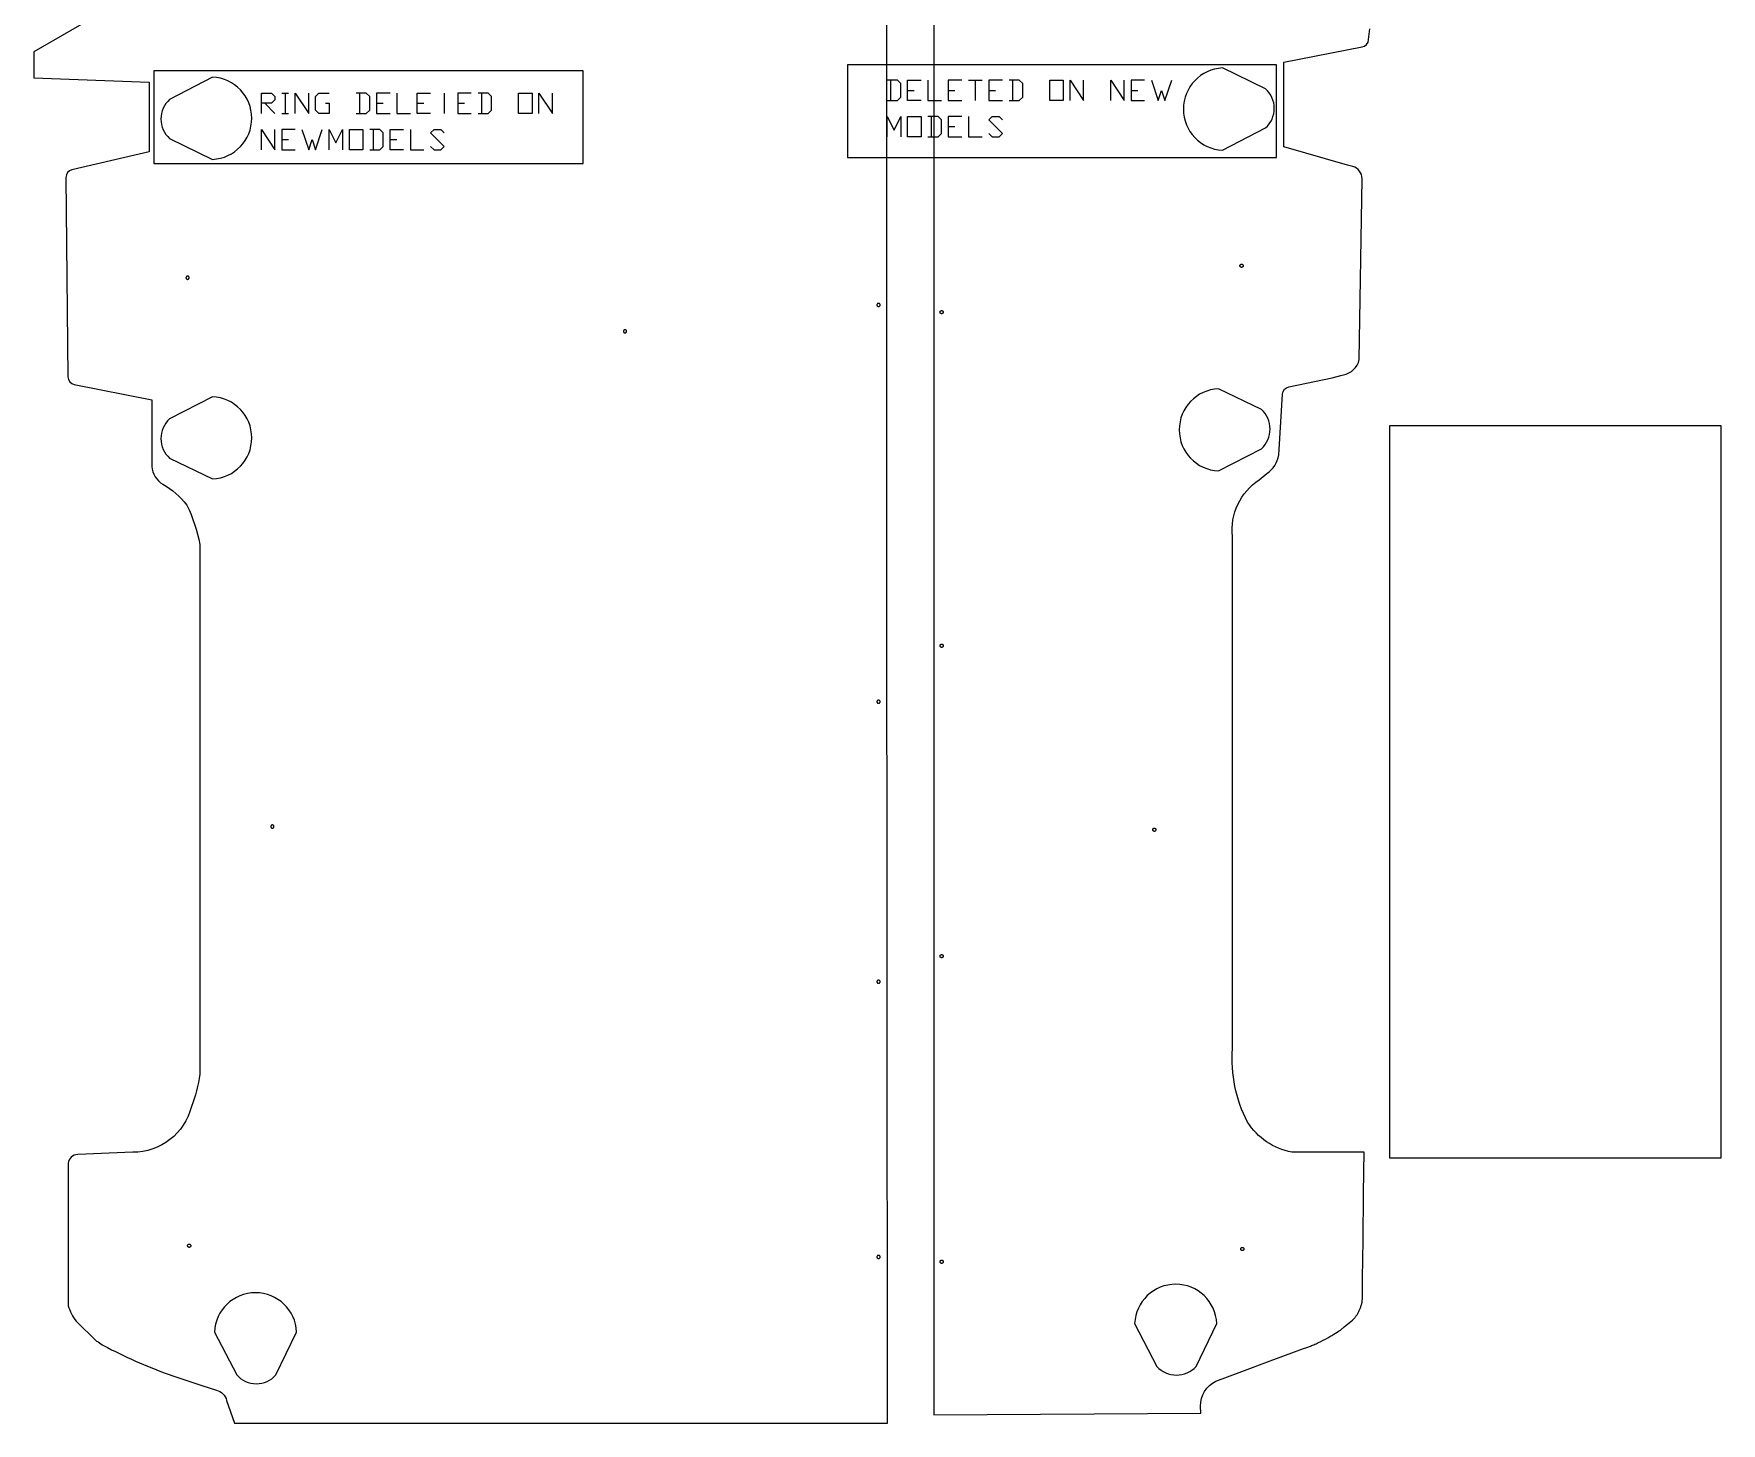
# Model space of a CAD drawing. Extents: x 0 to 6104, y 220 to 5690.
# Drawn here: x 2205 to 4315, y 1791 to 3528 of the extents above; entities that cross this region are included whole.
import ezdxf

# ---------------------------------------------------------------- set-up
doc = ezdxf.new("R2010")
doc.units = 0
doc.layers.add('Default Layer', color=1, linetype='CONTINUOUS')

msp = doc.modelspace()

# ---------------------------------------------------------------- linework, layer by layer
at = {"layer": 'Default Layer'}
for points in [[(3330.6, 4035), (3330.6, 1801.7), (3664.4, 1803.9), (3664.3, 1812.7, -0.288906), (3683.2, 1843.8), (3683.2, 1843.8), (3716, 1856), (3751.1, 1869), (3767.3, 1875.1), (3781.5, 1880.3), (3792.8, 1884.5), (3797.1, 1886), (3800.3, 1887.2), (3801.6, 1887.7), (3803, 1888.2), (3804.4, 1888.8), (3805.8, 1889.3), (3807.2, 1890), (3808.7, 1890.6), (3810.1, 1891.3), (3811.6, 1891.9), (3814.5, 1893.4), (3817.5, 1894.8), (3820.3, 1896.3), (3823.2, 1897.8), (3825.9, 1899.4), (3828.5, 1900.8), (3830.9, 1902.3), (3833.1, 1903.7), (3835.2, 1905), (3836.9, 1906.1), (3838.4, 1907.2), (3839.1, 1907.7), (3839.7, 1908.1), (3843.8, 1911.5), (3845.9, 1913.2), (3848, 1915), (3850, 1916.7), (3852.1, 1918.5), (3854.1, 1920.2), (3856.1, 1922), (3856.6, 1922.5), (3857.1, 1923), (3857.6, 1923.6), (3858, 1924.2), (3858.5, 1924.8), (3859, 1925.5), (3859.5, 1926.2), (3860, 1926.9), (3860.5, 1927.7), (3860.9, 1928.5), (3861.4, 1929.3), (3861.8, 1930.1), (3862.2, 1931), (3862.7, 1931.9), (3863.1, 1932.8), (3863.5, 1933.7), (3863.8, 1934.6), (3864.2, 1935.6), (3864.5, 1936.5), (3864.8, 1937.5), (3865.1, 1938.5), (3865.4, 1939.5), (3865.7, 1940.4), (3865.9, 1941.4), (3866.1, 1942.4), (3866.3, 1943.4), (3866.4, 1944.4), (3866.5, 1945.4), (3866.6, 1946.4), (3866.7, 1947.4), (3866.7, 1948.4), (3866.7, 1949.3), (3866.7, 1952.4), (3866.7, 1957.6), (3866.8, 1964.6), (3866.9, 1973.4), (3867.1, 1995.1), (3867.4, 2020.9), (3868.1, 2077.7), (3868.5, 2105.3), (3868.8, 2129.9), (3778.5, 2129.9, -0.209466), (3722.9, 2167.7, -0.136749), (3704.1, 2259.4), (3704.1, 2576.9), (3704.1, 2899.6, -0.283606), (3737.6, 2970.4), (3747.3, 2978.2, 0.201065), (3761.9, 3001.6), (3762.4, 3008.5), (3766.8, 3077.6, -0.337458), (3774.8, 3086.8), (3828.9, 3098), (3839.6, 3100.8), (3842.8, 3101.7, 0.296546), (3862.7, 3120.7), (3866.1, 3346.8, 0.344314), (3854.5, 3362), (3847.9, 3363.9), (3768.2, 3386.6), (3768.2, 3492.4), (3866.2, 3511.5, 0.343274), (3874.4, 3520.7), (3875.2, 3527.5), (3876, 3534.2)], [(2344.1, 3586), (2205.2, 3505.4), (2205.2, 3473), (2349.4, 3467.4), (2349.4, 3380.5), (2253, 3358.1, 0.34837), (2245.4, 3348.3), (2247.9, 3099.3, 0.350491), (2255.8, 3089.6), (2353, 3070.2), (2353, 2987.1, 0.245795), (2366.5, 2964.9, -0.105941), (2396.6, 2938.9, -0.067548), (2412.8, 2889.7), (2412.8, 2558.6), (2412.8, 2229.8), (2412.8, 2227.4, -0.066463), (2402.3, 2186.9, -0.344504), (2329, 2129.8), (2260.1, 2126.9, 0.397152), (2248.4, 2115.9), (2248.4, 1944.3), (2248.4, 1940.3), (2248.4, 1938.1, 0.094481), (2258.1, 1918.7), (2283.7, 1893.9), (2285.6, 1892.8, 0.003141), (2292.5, 1888.2, 0.034493), (2373.4, 1852.4), (2379, 1850.5), (2415.4, 1838.4), (2433.6, 1832.5, -0.270381), (2446.4, 1819.7), (2456.1, 1791.2), (2864.4, 1791.2), (3272.8, 1791.2), (3272.8, 1791.2), (3272.4, 2348), (3272.1, 2904.8), (3271.8, 3461.6), (3271, 4021.7)]]:
    msp.add_lwpolyline(points, format="xyb", dxfattribs=at)
for points in [[(2355.4, 3366), (2892.1, 3366), (2892.1, 3481.8), (2355.4, 3481.8), (2355.4, 3366)], [(3222.6, 3373.3), (3759.3, 3373.3), (3759.3, 3489), (3222.6, 3489), (3222.6, 3373.3)], [(3475.7, 3444.5), (3475.7, 3469.9), (3492.6, 3469.9), (3492.6, 3444.5), (3475.7, 3444.5)], [(2811.5, 3428.4), (2811.5, 3453.8), (2828.5, 3453.8), (2828.5, 3428.4), (2811.5, 3428.4)], [(3297.9, 3399.2), (3297.9, 3424.6), (3314.8, 3424.6), (3314.8, 3399.2), (3297.9, 3399.2)], [(2599.9, 3383), (2599.9, 3408.4), (2616.8, 3408.4), (2616.8, 3383), (2599.9, 3383)], [(3715.5, 3240), (3715.7, 3240), (3715.9, 3240), (3716.1, 3239.9), (3716.3, 3239.8), (3716.4, 3239.8), (3716.6, 3239.7), (3716.8, 3239.5), (3716.9, 3239.4), (3717, 3239.3), (3717.1, 3239.1), (3717.2, 3239), (3717.3, 3238.8), (3717.4, 3238.6), (3717.4, 3238.4), (3717.5, 3238.2), (3717.5, 3238), (3717.5, 3237.8), (3717.4, 3237.6), (3717.4, 3237.4), (3717.3, 3237.2), (3717.2, 3237.1), (3717.1, 3236.9), (3717, 3236.7), (3716.9, 3236.6), (3716.8, 3236.5), (3716.6, 3236.3), (3716.4, 3236.2), (3716.3, 3236.2), (3716.1, 3236.1), (3715.9, 3236), (3715.7, 3236), (3715.5, 3236), (3715.3, 3236), (3715.1, 3236), (3714.9, 3236.1), (3714.7, 3236.2), (3714.5, 3236.2), (3714.4, 3236.3), (3714.2, 3236.5), (3714.1, 3236.6), (3713.9, 3236.7), (3713.8, 3236.9), (3713.7, 3237.1), (3713.6, 3237.2), (3713.6, 3237.4), (3713.5, 3237.6), (3713.5, 3237.8), (3713.5, 3238), (3713.5, 3238.2), (3713.5, 3238.4), (3713.6, 3238.6), (3713.6, 3238.8), (3713.7, 3239), (3713.8, 3239.1), (3713.9, 3239.3), (3714.1, 3239.4), (3714.2, 3239.5), (3714.4, 3239.7), (3714.5, 3239.8), (3714.7, 3239.8), (3714.9, 3239.9), (3715.1, 3240), (3715.3, 3240), (3715.5, 3240)], [(2397.5, 3221), (2397.7, 3221), (2397.9, 3221.1), (2398.1, 3221.1), (2398.3, 3221.2), (2398.5, 3221.3), (2398.7, 3221.4), (2398.8, 3221.5), (2398.9, 3221.6), (2399.1, 3221.8), (2399.2, 3221.9), (2399.3, 3222.1), (2399.4, 3222.3), (2399.4, 3222.4), (2399.5, 3222.6), (2399.5, 3222.8), (2399.5, 3223), (2399.5, 3223.2), (2399.5, 3223.4), (2399.4, 3223.6), (2399.4, 3223.8), (2399.3, 3224), (2399.2, 3224.1), (2399.1, 3224.3), (2398.9, 3224.4), (2398.8, 3224.6), (2398.7, 3224.7), (2398.5, 3224.8), (2398.3, 3224.9), (2398.1, 3224.9), (2397.9, 3225), (2397.7, 3225), (2397.5, 3225), (2397.3, 3225), (2397.1, 3225), (2396.9, 3224.9), (2396.8, 3224.9), (2396.6, 3224.8), (2396.4, 3224.7), (2396.3, 3224.6), (2396.1, 3224.4), (2396, 3224.3), (2395.9, 3224.1), (2395.8, 3224), (2395.7, 3223.8), (2395.6, 3223.6), (2395.6, 3223.4), (2395.5, 3223.2), (2395.5, 3223), (2395.5, 3222.8), (2395.6, 3222.6), (2395.6, 3222.4), (2395.7, 3222.3), (2395.8, 3222.1), (2395.9, 3221.9), (2396, 3221.8), (2396.1, 3221.6), (2396.3, 3221.5), (2396.4, 3221.4), (2396.6, 3221.3), (2396.8, 3221.2), (2396.9, 3221.1), (2397.1, 3221.1), (2397.3, 3221), (2397.5, 3221)], [(3261.5, 3187), (3261.7, 3187), (3261.9, 3187.1), (3262.1, 3187.1), (3262.3, 3187.2), (3262.5, 3187.3), (3262.7, 3187.4), (3262.8, 3187.5), (3262.9, 3187.6), (3263.1, 3187.8), (3263.2, 3187.9), (3263.3, 3188.1), (3263.4, 3188.3), (3263.4, 3188.4), (3263.5, 3188.6), (3263.5, 3188.8), (3263.5, 3189), (3263.5, 3189.2), (3263.5, 3189.4), (3263.4, 3189.6), (3263.4, 3189.8), (3263.3, 3190), (3263.2, 3190.1), (3263.1, 3190.3), (3262.9, 3190.4), (3262.8, 3190.6), (3262.7, 3190.7), (3262.5, 3190.8), (3262.3, 3190.9), (3262.1, 3190.9), (3261.9, 3191), (3261.7, 3191), (3261.5, 3191), (3261.3, 3191), (3261.1, 3191), (3260.9, 3190.9), (3260.8, 3190.9), (3260.6, 3190.8), (3260.4, 3190.7), (3260.3, 3190.6), (3260.1, 3190.4), (3260, 3190.3), (3259.9, 3190.1), (3259.8, 3190), (3259.7, 3189.8), (3259.6, 3189.6), (3259.6, 3189.4), (3259.5, 3189.2), (3259.5, 3189), (3259.5, 3188.8), (3259.6, 3188.6), (3259.6, 3188.4), (3259.7, 3188.3), (3259.8, 3188.1), (3259.9, 3187.9), (3260, 3187.8), (3260.1, 3187.6), (3260.3, 3187.5), (3260.4, 3187.4), (3260.6, 3187.3), (3260.8, 3187.2), (3260.9, 3187.1), (3261.1, 3187.1), (3261.3, 3187), (3261.5, 3187)], [(3340.5, 3182), (3340.7, 3182), (3340.9, 3182), (3341.1, 3181.9), (3341.3, 3181.8), (3341.4, 3181.8), (3341.6, 3181.7), (3341.8, 3181.5), (3341.9, 3181.4), (3342, 3181.3), (3342.1, 3181.1), (3342.2, 3181), (3342.3, 3180.8), (3342.4, 3180.6), (3342.4, 3180.4), (3342.5, 3180.2), (3342.5, 3180), (3342.5, 3179.8), (3342.4, 3179.6), (3342.4, 3179.4), (3342.3, 3179.2), (3342.2, 3179.1), (3342.1, 3178.9), (3342, 3178.7), (3341.9, 3178.6), (3341.8, 3178.5), (3341.6, 3178.3), (3341.4, 3178.2), (3341.3, 3178.2), (3341.1, 3178.1), (3340.9, 3178), (3340.7, 3178), (3340.5, 3178), (3340.3, 3178), (3340.1, 3178), (3339.9, 3178.1), (3339.7, 3178.2), (3339.5, 3178.2), (3339.4, 3178.3), (3339.2, 3178.5), (3339.1, 3178.6), (3338.9, 3178.7), (3338.8, 3178.9), (3338.7, 3179.1), (3338.6, 3179.2), (3338.6, 3179.4), (3338.5, 3179.6), (3338.5, 3179.8), (3338.5, 3180), (3338.5, 3180.2), (3338.5, 3180.4), (3338.6, 3180.6), (3338.6, 3180.8), (3338.7, 3181), (3338.8, 3181.1), (3338.9, 3181.3), (3339.1, 3181.4), (3339.2, 3181.5), (3339.4, 3181.7), (3339.5, 3181.8), (3339.7, 3181.8), (3339.9, 3181.9), (3340.1, 3182), (3340.3, 3182), (3340.5, 3182)], [(2944.5, 3154), (2944.7, 3154), (2944.9, 3154.1), (2945.1, 3154.1), (2945.3, 3154.2), (2945.5, 3154.3), (2945.7, 3154.4), (2945.8, 3154.5), (2945.9, 3154.6), (2946.1, 3154.8), (2946.2, 3154.9), (2946.3, 3155.1), (2946.4, 3155.3), (2946.4, 3155.4), (2946.5, 3155.6), (2946.5, 3155.8), (2946.5, 3156), (2946.5, 3156.2), (2946.5, 3156.4), (2946.4, 3156.6), (2946.4, 3156.8), (2946.3, 3157), (2946.2, 3157.1), (2946.1, 3157.3), (2945.9, 3157.4), (2945.8, 3157.6), (2945.7, 3157.7), (2945.5, 3157.8), (2945.3, 3157.9), (2945.1, 3157.9), (2944.9, 3158), (2944.7, 3158), (2944.5, 3158), (2944.3, 3158), (2944.1, 3158), (2943.9, 3157.9), (2943.8, 3157.9), (2943.6, 3157.8), (2943.4, 3157.7), (2943.3, 3157.6), (2943.1, 3157.4), (2943, 3157.3), (2942.9, 3157.1), (2942.8, 3157), (2942.7, 3156.8), (2942.6, 3156.6), (2942.6, 3156.4), (2942.5, 3156.2), (2942.5, 3156), (2942.5, 3155.8), (2942.6, 3155.6), (2942.6, 3155.4), (2942.7, 3155.3), (2942.8, 3155.1), (2942.9, 3154.9), (2943, 3154.8), (2943.1, 3154.6), (2943.3, 3154.5), (2943.4, 3154.4), (2943.6, 3154.3), (2943.8, 3154.2), (2943.9, 3154.1), (2944.1, 3154.1), (2944.3, 3154), (2944.5, 3154)], [(3900.3, 3037.8), (3900.3, 2122.8), (4315.3, 2122.8), (4315.3, 3037.8), (3900.3, 3037.8)], [(3340.5, 2765), (3340.7, 2765), (3340.9, 2765), (3341.1, 2764.9), (3341.3, 2764.8), (3341.4, 2764.8), (3341.6, 2764.7), (3341.8, 2764.5), (3341.9, 2764.4), (3342, 2764.3), (3342.1, 2764.1), (3342.2, 2764), (3342.3, 2763.8), (3342.4, 2763.6), (3342.4, 2763.4), (3342.5, 2763.2), (3342.5, 2763), (3342.5, 2762.8), (3342.4, 2762.6), (3342.4, 2762.4), (3342.3, 2762.2), (3342.2, 2762.1), (3342.1, 2761.9), (3342, 2761.7), (3341.9, 2761.6), (3341.8, 2761.5), (3341.6, 2761.3), (3341.4, 2761.2), (3341.3, 2761.2), (3341.1, 2761.1), (3340.9, 2761), (3340.7, 2761), (3340.5, 2761), (3340.3, 2761), (3340.1, 2761), (3339.9, 2761.1), (3339.7, 2761.2), (3339.5, 2761.2), (3339.4, 2761.3), (3339.2, 2761.5), (3339.1, 2761.6), (3338.9, 2761.7), (3338.8, 2761.9), (3338.7, 2762.1), (3338.6, 2762.2), (3338.6, 2762.4), (3338.5, 2762.6), (3338.5, 2762.8), (3338.5, 2763), (3338.5, 2763.2), (3338.5, 2763.4), (3338.6, 2763.6), (3338.6, 2763.8), (3338.7, 2764), (3338.8, 2764.1), (3338.9, 2764.3), (3339.1, 2764.4), (3339.2, 2764.5), (3339.4, 2764.7), (3339.5, 2764.8), (3339.7, 2764.8), (3339.9, 2764.9), (3340.1, 2765), (3340.3, 2765), (3340.5, 2765)], [(3261.5, 2691), (3261.7, 2691), (3261.9, 2691.1), (3262.1, 2691.1), (3262.3, 2691.2), (3262.5, 2691.3), (3262.7, 2691.4), (3262.8, 2691.5), (3262.9, 2691.6), (3263.1, 2691.8), (3263.2, 2691.9), (3263.3, 2692.1), (3263.4, 2692.3), (3263.4, 2692.4), (3263.5, 2692.6), (3263.5, 2692.8), (3263.5, 2693), (3263.5, 2693.2), (3263.5, 2693.4), (3263.4, 2693.6), (3263.4, 2693.8), (3263.3, 2694), (3263.2, 2694.1), (3263.1, 2694.3), (3262.9, 2694.4), (3262.8, 2694.6), (3262.7, 2694.7), (3262.5, 2694.8), (3262.3, 2694.9), (3262.1, 2694.9), (3261.9, 2695), (3261.7, 2695), (3261.5, 2695), (3261.3, 2695), (3261.1, 2695), (3260.9, 2694.9), (3260.8, 2694.9), (3260.6, 2694.8), (3260.4, 2694.7), (3260.3, 2694.6), (3260.1, 2694.4), (3260, 2694.3), (3259.9, 2694.1), (3259.8, 2694), (3259.7, 2693.8), (3259.6, 2693.6), (3259.6, 2693.4), (3259.5, 2693.2), (3259.5, 2693), (3259.5, 2692.8), (3259.6, 2692.6), (3259.6, 2692.4), (3259.7, 2692.3), (3259.8, 2692.1), (3259.9, 2691.9), (3260, 2691.8), (3260.1, 2691.6), (3260.3, 2691.5), (3260.4, 2691.4), (3260.6, 2691.3), (3260.8, 2691.2), (3260.9, 2691.1), (3261.1, 2691.1), (3261.3, 2691), (3261.5, 2691)], [(2503.5, 2535), (2503.7, 2535), (2503.9, 2535.1), (2504.1, 2535.1), (2504.3, 2535.2), (2504.5, 2535.3), (2504.7, 2535.4), (2504.8, 2535.5), (2504.9, 2535.6), (2505.1, 2535.8), (2505.2, 2535.9), (2505.3, 2536.1), (2505.4, 2536.3), (2505.4, 2536.4), (2505.5, 2536.6), (2505.5, 2536.8), (2505.5, 2537), (2505.5, 2537.2), (2505.5, 2537.4), (2505.4, 2537.6), (2505.4, 2537.8), (2505.3, 2538), (2505.2, 2538.1), (2505.1, 2538.3), (2504.9, 2538.4), (2504.8, 2538.6), (2504.7, 2538.7), (2504.5, 2538.8), (2504.3, 2538.9), (2504.1, 2538.9), (2503.9, 2539), (2503.7, 2539), (2503.5, 2539), (2503.3, 2539), (2503.1, 2539), (2502.9, 2538.9), (2502.8, 2538.9), (2502.6, 2538.8), (2502.4, 2538.7), (2502.3, 2538.6), (2502.1, 2538.4), (2502, 2538.3), (2501.9, 2538.1), (2501.8, 2538), (2501.7, 2537.8), (2501.6, 2537.6), (2501.6, 2537.4), (2501.5, 2537.2), (2501.5, 2537), (2501.5, 2536.8), (2501.6, 2536.6), (2501.6, 2536.4), (2501.7, 2536.3), (2501.8, 2536.1), (2501.9, 2535.9), (2502, 2535.8), (2502.1, 2535.6), (2502.3, 2535.5), (2502.4, 2535.4), (2502.6, 2535.3), (2502.8, 2535.2), (2502.9, 2535.1), (2503.1, 2535.1), (2503.3, 2535), (2503.5, 2535)], [(3606.5, 2535), (3606.7, 2535), (3606.9, 2535), (3607.1, 2534.9), (3607.3, 2534.8), (3607.4, 2534.8), (3607.6, 2534.7), (3607.8, 2534.5), (3607.9, 2534.4), (3608, 2534.3), (3608.1, 2534.1), (3608.2, 2534), (3608.3, 2533.8), (3608.4, 2533.6), (3608.4, 2533.4), (3608.5, 2533.2), (3608.5, 2533), (3608.5, 2532.8), (3608.4, 2532.6), (3608.4, 2532.4), (3608.3, 2532.2), (3608.2, 2532.1), (3608.1, 2531.9), (3608, 2531.7), (3607.9, 2531.6), (3607.8, 2531.5), (3607.6, 2531.3), (3607.4, 2531.2), (3607.3, 2531.2), (3607.1, 2531.1), (3606.9, 2531), (3606.7, 2531), (3606.5, 2531), (3606.3, 2531), (3606.1, 2531), (3605.9, 2531.1), (3605.7, 2531.2), (3605.5, 2531.2), (3605.4, 2531.3), (3605.2, 2531.5), (3605.1, 2531.6), (3604.9, 2531.7), (3604.8, 2531.9), (3604.7, 2532.1), (3604.6, 2532.2), (3604.6, 2532.4), (3604.5, 2532.6), (3604.5, 2532.8), (3604.5, 2533), (3604.5, 2533.2), (3604.5, 2533.4), (3604.6, 2533.6), (3604.6, 2533.8), (3604.7, 2534), (3604.8, 2534.1), (3604.9, 2534.3), (3605.1, 2534.4), (3605.2, 2534.5), (3605.4, 2534.7), (3605.5, 2534.8), (3605.7, 2534.8), (3605.9, 2534.9), (3606.1, 2535), (3606.3, 2535), (3606.5, 2535)], [(3340.5, 2377), (3340.7, 2377), (3340.9, 2377), (3341.1, 2376.9), (3341.3, 2376.8), (3341.4, 2376.8), (3341.6, 2376.7), (3341.8, 2376.5), (3341.9, 2376.4), (3342, 2376.3), (3342.1, 2376.1), (3342.2, 2376), (3342.3, 2375.8), (3342.4, 2375.6), (3342.4, 2375.4), (3342.5, 2375.2), (3342.5, 2375), (3342.5, 2374.8), (3342.4, 2374.6), (3342.4, 2374.4), (3342.3, 2374.2), (3342.2, 2374.1), (3342.1, 2373.9), (3342, 2373.7), (3341.9, 2373.6), (3341.8, 2373.5), (3341.6, 2373.3), (3341.4, 2373.2), (3341.3, 2373.2), (3341.1, 2373.1), (3340.9, 2373), (3340.7, 2373), (3340.5, 2373), (3340.3, 2373), (3340.1, 2373), (3339.9, 2373.1), (3339.7, 2373.2), (3339.5, 2373.2), (3339.4, 2373.3), (3339.2, 2373.5), (3339.1, 2373.6), (3338.9, 2373.7), (3338.8, 2373.9), (3338.7, 2374.1), (3338.6, 2374.2), (3338.6, 2374.4), (3338.5, 2374.6), (3338.5, 2374.8), (3338.5, 2375), (3338.5, 2375.2), (3338.5, 2375.4), (3338.6, 2375.6), (3338.6, 2375.8), (3338.7, 2376), (3338.8, 2376.1), (3338.9, 2376.3), (3339.1, 2376.4), (3339.2, 2376.5), (3339.4, 2376.7), (3339.5, 2376.8), (3339.7, 2376.8), (3339.9, 2376.9), (3340.1, 2377), (3340.3, 2377), (3340.5, 2377)], [(3261.5, 2341), (3261.7, 2341), (3261.9, 2341.1), (3262.1, 2341.1), (3262.3, 2341.2), (3262.5, 2341.3), (3262.7, 2341.4), (3262.8, 2341.5), (3262.9, 2341.6), (3263.1, 2341.8), (3263.2, 2341.9), (3263.3, 2342.1), (3263.4, 2342.3), (3263.4, 2342.4), (3263.5, 2342.6), (3263.5, 2342.8), (3263.5, 2343), (3263.5, 2343.2), (3263.5, 2343.4), (3263.4, 2343.6), (3263.4, 2343.8), (3263.3, 2344), (3263.2, 2344.1), (3263.1, 2344.3), (3262.9, 2344.4), (3262.8, 2344.6), (3262.7, 2344.7), (3262.5, 2344.8), (3262.3, 2344.9), (3262.1, 2344.9), (3261.9, 2345), (3261.7, 2345), (3261.5, 2345), (3261.3, 2345), (3261.1, 2345), (3260.9, 2344.9), (3260.8, 2344.9), (3260.6, 2344.8), (3260.4, 2344.7), (3260.3, 2344.6), (3260.1, 2344.4), (3260, 2344.3), (3259.9, 2344.1), (3259.8, 2344), (3259.7, 2343.8), (3259.6, 2343.6), (3259.6, 2343.4), (3259.5, 2343.2), (3259.5, 2343), (3259.5, 2342.8), (3259.6, 2342.6), (3259.6, 2342.4), (3259.7, 2342.3), (3259.8, 2342.1), (3259.9, 2341.9), (3260, 2341.8), (3260.1, 2341.6), (3260.3, 2341.5), (3260.4, 2341.4), (3260.6, 2341.3), (3260.8, 2341.2), (3260.9, 2341.1), (3261.1, 2341.1), (3261.3, 2341), (3261.5, 2341)], [(2399.5, 2011), (2399.3, 2011), (2399.1, 2011.1), (2398.9, 2011.1), (2398.8, 2011.2), (2398.6, 2011.3), (2398.4, 2011.4), (2398.3, 2011.5), (2398.1, 2011.6), (2398, 2011.8), (2397.9, 2011.9), (2397.8, 2012.1), (2397.7, 2012.3), (2397.6, 2012.4), (2397.6, 2012.6), (2397.5, 2012.8), (2397.5, 2013), (2397.5, 2013.2), (2397.6, 2013.4), (2397.6, 2013.6), (2397.7, 2013.8), (2397.8, 2014), (2397.9, 2014.1), (2398, 2014.3), (2398.1, 2014.4), (2398.3, 2014.6), (2398.4, 2014.7), (2398.6, 2014.8), (2398.8, 2014.9), (2398.9, 2014.9), (2399.1, 2015), (2399.3, 2015), (2399.5, 2015), (2399.7, 2015), (2399.9, 2015), (2400.1, 2014.9), (2400.3, 2014.9), (2400.5, 2014.8), (2400.7, 2014.7), (2400.8, 2014.6), (2400.9, 2014.4), (2401.1, 2014.3), (2401.2, 2014.1), (2401.3, 2014), (2401.4, 2013.8), (2401.4, 2013.6), (2401.5, 2013.4), (2401.5, 2013.2), (2401.5, 2013), (2401.5, 2012.8), (2401.5, 2012.6), (2401.4, 2012.4), (2401.4, 2012.3), (2401.3, 2012.1), (2401.2, 2011.9), (2401.1, 2011.8), (2400.9, 2011.6), (2400.8, 2011.5), (2400.7, 2011.4), (2400.5, 2011.3), (2400.3, 2011.2), (2400.1, 2011.1), (2399.9, 2011.1), (2399.7, 2011), (2399.5, 2011)], [(3716.5, 2011), (3716.7, 2011), (3716.9, 2011), (3717.1, 2010.9), (3717.3, 2010.8), (3717.4, 2010.8), (3717.6, 2010.7), (3717.8, 2010.5), (3717.9, 2010.4), (3718, 2010.3), (3718.1, 2010.1), (3718.2, 2010), (3718.3, 2009.8), (3718.4, 2009.6), (3718.4, 2009.4), (3718.5, 2009.2), (3718.5, 2009), (3718.5, 2008.8), (3718.4, 2008.6), (3718.4, 2008.4), (3718.3, 2008.2), (3718.2, 2008.1), (3718.1, 2007.9), (3718, 2007.7), (3717.9, 2007.6), (3717.8, 2007.5), (3717.6, 2007.3), (3717.4, 2007.2), (3717.3, 2007.2), (3717.1, 2007.1), (3716.9, 2007), (3716.7, 2007), (3716.5, 2007), (3716.3, 2007), (3716.1, 2007), (3715.9, 2007.1), (3715.7, 2007.2), (3715.5, 2007.2), (3715.4, 2007.3), (3715.2, 2007.5), (3715.1, 2007.6), (3714.9, 2007.7), (3714.8, 2007.9), (3714.7, 2008.1), (3714.6, 2008.2), (3714.6, 2008.4), (3714.5, 2008.6), (3714.5, 2008.8), (3714.5, 2009), (3714.5, 2009.2), (3714.5, 2009.4), (3714.6, 2009.6), (3714.6, 2009.8), (3714.7, 2010), (3714.8, 2010.1), (3714.9, 2010.3), (3715.1, 2010.4), (3715.2, 2010.5), (3715.4, 2010.7), (3715.5, 2010.8), (3715.7, 2010.8), (3715.9, 2010.9), (3716.1, 2011), (3716.3, 2011), (3716.5, 2011)], [(3261.5, 1997), (3261.7, 1997), (3261.9, 1997.1), (3262.1, 1997.1), (3262.3, 1997.2), (3262.5, 1997.3), (3262.7, 1997.4), (3262.8, 1997.5), (3262.9, 1997.6), (3263.1, 1997.8), (3263.2, 1997.9), (3263.3, 1998.1), (3263.4, 1998.3), (3263.4, 1998.4), (3263.5, 1998.6), (3263.5, 1998.8), (3263.5, 1999), (3263.5, 1999.2), (3263.5, 1999.4), (3263.4, 1999.6), (3263.4, 1999.8), (3263.3, 2000), (3263.2, 2000.1), (3263.1, 2000.3), (3262.9, 2000.4), (3262.8, 2000.6), (3262.7, 2000.7), (3262.5, 2000.8), (3262.3, 2000.9), (3262.1, 2000.9), (3261.9, 2001), (3261.7, 2001), (3261.5, 2001), (3261.3, 2001), (3261.1, 2001), (3260.9, 2000.9), (3260.8, 2000.9), (3260.6, 2000.8), (3260.4, 2000.7), (3260.3, 2000.6), (3260.1, 2000.4), (3260, 2000.3), (3259.9, 2000.1), (3259.8, 2000), (3259.7, 1999.8), (3259.6, 1999.6), (3259.6, 1999.4), (3259.5, 1999.2), (3259.5, 1999), (3259.5, 1998.8), (3259.6, 1998.6), (3259.6, 1998.4), (3259.7, 1998.3), (3259.8, 1998.1), (3259.9, 1997.9), (3260, 1997.8), (3260.1, 1997.6), (3260.3, 1997.5), (3260.4, 1997.4), (3260.6, 1997.3), (3260.8, 1997.2), (3260.9, 1997.1), (3261.1, 1997.1), (3261.3, 1997), (3261.5, 1997)], [(3340.5, 1995), (3340.7, 1995), (3340.9, 1995), (3341.1, 1994.9), (3341.3, 1994.8), (3341.4, 1994.8), (3341.6, 1994.7), (3341.8, 1994.5), (3341.9, 1994.4), (3342, 1994.3), (3342.1, 1994.1), (3342.2, 1994), (3342.3, 1993.8), (3342.4, 1993.6), (3342.4, 1993.4), (3342.5, 1993.2), (3342.5, 1993), (3342.5, 1992.8), (3342.4, 1992.6), (3342.4, 1992.4), (3342.3, 1992.2), (3342.2, 1992.1), (3342.1, 1991.9), (3342, 1991.7), (3341.9, 1991.6), (3341.8, 1991.5), (3341.6, 1991.3), (3341.4, 1991.2), (3341.3, 1991.2), (3341.1, 1991.1), (3340.9, 1991), (3340.7, 1991), (3340.5, 1991), (3340.3, 1991), (3340.1, 1991), (3339.9, 1991.1), (3339.7, 1991.2), (3339.5, 1991.2), (3339.4, 1991.3), (3339.2, 1991.5), (3339.1, 1991.6), (3338.9, 1991.7), (3338.8, 1991.9), (3338.7, 1992.1), (3338.6, 1992.2), (3338.6, 1992.4), (3338.5, 1992.6), (3338.5, 1992.8), (3338.5, 1993), (3338.5, 1993.2), (3338.5, 1993.4), (3338.6, 1993.6), (3338.6, 1993.8), (3338.7, 1994), (3338.8, 1994.1), (3338.9, 1994.3), (3339.1, 1994.4), (3339.2, 1994.5), (3339.4, 1994.7), (3339.5, 1994.8), (3339.7, 1994.8), (3339.9, 1994.9), (3340.1, 1995), (3340.3, 1995), (3340.5, 1995)]]:
    msp.add_lwpolyline(points, close=True, dxfattribs=at)
for points in [[(3691.8, 3382.4), (3745.5, 3410.2, 0.211931), (3756.4, 3434.8, 0.211931), (3745.5, 3459.3), (3691.8, 3485.2, 0.400764), (3642.7, 3433.8, 0.400764), (3691.8, 3382.4)], [(2428.8, 3473.8), (2375.1, 3445.9, 0.211931), (2364.2, 3421.4, 0.211931), (2375.1, 3396.9), (2428.8, 3371, 0.400764), (2477.8, 3422.4, 0.400764), (2428.8, 3473.8)], [(3686.6, 2981.5), (3740.3, 3009.3, 0.211931), (3751.2, 3033.9, 0.211931), (3740.3, 3058.4), (3686.6, 3084.3, 0.400764), (3637.6, 3032.9, 0.400764), (3686.6, 2981.5)], [(2428.8, 3074.3), (2375.1, 3046.5, 0.211931), (2364.2, 3021.9, 0.211931), (2375.1, 2997.4), (2428.8, 2971.5, 0.400764), (2477.8, 3022.9, 0.400764), (2428.8, 3074.3)], [(3581.8, 1915.8), (3609.6, 1862.1, 0.211931), (3634.1, 1851.3, 0.211931), (3658.7, 1862.1), (3684.5, 1915.8, 0.400764), (3633.2, 1964.9, 0.400764), (3581.8, 1915.8)], [(2431.1, 1905.2), (2459, 1851.5, 0.211931), (2483.5, 1840.6, 0.211931), (2508, 1851.5), (2533.9, 1905.2, 0.400764), (2482.5, 1954.3, 0.400764), (2431.1, 1905.2)]]:
    msp.add_lwpolyline(points, format="xyb", close=True, dxfattribs=at)
for points in [[(3272.5, 3444.5), (3285.2, 3444.5), (3289.4, 3448.8), (3289.4, 3465.7), (3285.2, 3469.9), (3272.5, 3469.9)], [(3276.7, 3469.9), (3276.7, 3444.5)], [(3314.8, 3444.5), (3297.9, 3444.5), (3297.9, 3469.9), (3314.8, 3469.9)], [(3323.3, 3469.9), (3323.3, 3444.5), (3340.2, 3444.5)], [(3365.6, 3469.9), (3348.7, 3469.9), (3348.7, 3444.5), (3365.6, 3444.5)], [(3374.1, 3469.9), (3391, 3469.9)], [(3382.5, 3469.9), (3382.5, 3444.5)], [(3416.4, 3469.9), (3399.5, 3469.9), (3399.5, 3444.5), (3416.4, 3444.5)], [(3424.9, 3444.5), (3437.6, 3444.5), (3441.8, 3448.8), (3441.8, 3465.7), (3437.6, 3469.9), (3424.9, 3469.9)], [(3429.1, 3469.9), (3429.1, 3444.5)], [(3501.1, 3444.5), (3501.1, 3469.9), (3518, 3444.5), (3518, 3469.9)], [(3551.9, 3444.5), (3551.9, 3469.9), (3568.8, 3444.5), (3568.8, 3469.9)], [(3594.2, 3469.9), (3577.3, 3469.9), (3577.3, 3444.5), (3594.2, 3444.5)], [(3602.7, 3469.9), (3611.1, 3444.5), (3615.4, 3457.2), (3619.6, 3444.5), (3628.1, 3469.9)], [(2489.8, 3428.4), (2489.8, 3453.8), (2502.5, 3453.8), (2506.7, 3449.5), (2506.7, 3445.3), (2502.5, 3441.1), (2489.8, 3441.1)], [(2494, 3441.1), (2506.7, 3428.4)], [(2515.2, 3453.8), (2523.7, 3453.8)], [(2519.4, 3453.8), (2519.4, 3428.4)], [(2532.1, 3428.4), (2532.1, 3453.8), (2549.1, 3428.4), (2549.1, 3453.8)], [(2570.2, 3441.1), (2574.5, 3441.1), (2574.5, 3428.4), (2561.8, 3428.4), (2557.5, 3432.6), (2557.5, 3449.5), (2561.8, 3453.8), (2574.5, 3453.8)], [(2608.3, 3428.4), (2621, 3428.4), (2625.3, 3432.6), (2625.3, 3449.5), (2621, 3453.8), (2608.3, 3453.8)], [(2612.6, 3453.8), (2612.6, 3428.4)], [(2650.7, 3453.8), (2633.7, 3453.8), (2633.7, 3428.4), (2650.7, 3428.4)], [(2633.7, 3441.1), (2642.2, 3441.1)], [(2659.1, 3453.8), (2659.1, 3428.4), (2676.1, 3428.4)], [(2701.5, 3428.4), (2684.5, 3428.4), (2684.5, 3453.8), (2701.5, 3453.8)], [(2684.5, 3441.1), (2693, 3441.1)], [(2718.4, 3453.8), (2718.4, 3428.4)], [(2752.3, 3453.8), (2735.3, 3453.8), (2735.3, 3428.4), (2752.3, 3428.4)], [(2735.3, 3441.1), (2743.8, 3441.1)], [(2760.7, 3428.4), (2773.4, 3428.4), (2777.7, 3432.6), (2777.7, 3449.5), (2773.4, 3453.8), (2760.7, 3453.8)], [(2765, 3453.8), (2765, 3428.4)], [(2836.9, 3428.4), (2836.9, 3453.8), (2853.9, 3428.4), (2853.9, 3453.8)], [(3297.9, 3457.2), (3306.3, 3457.2)], [(3348.7, 3457.2), (3357.1, 3457.2)], [(3399.5, 3457.2), (3407.9, 3457.2)], [(3577.3, 3457.2), (3585.7, 3457.2)], [(2515.2, 3428.4), (2523.7, 3428.4)], [(3272.5, 3399.2), (3272.5, 3424.6), (3280.9, 3407.6), (3289.4, 3424.6), (3289.4, 3399.2)], [(3323.3, 3399.2), (3336, 3399.2), (3340.2, 3403.4), (3340.2, 3420.3), (3336, 3424.6), (3323.3, 3424.6)], [(3327.5, 3424.6), (3327.5, 3399.2)], [(3365.6, 3424.6), (3348.7, 3424.6), (3348.7, 3399.2), (3365.6, 3399.2)], [(3374.1, 3424.6), (3374.1, 3399.2), (3391, 3399.2)], [(3399.5, 3403.4), (3403.7, 3399.2), (3412.2, 3399.2), (3416.4, 3403.4), (3399.5, 3420.3), (3403.7, 3424.6), (3412.2, 3424.6), (3416.4, 3420.3)], [(2367.6, 3416.6), (2367.5, 3416.7), (2367.6, 3416.8)], [(2489.8, 3383), (2489.8, 3408.4), (2506.7, 3383), (2506.7, 3408.4)], [(2532.1, 3408.4), (2515.2, 3408.4), (2515.2, 3383), (2532.1, 3383)], [(2540.6, 3408.4), (2549.1, 3383), (2553.3, 3395.7), (2557.5, 3383), (2566, 3408.4)], [(2574.5, 3383), (2574.5, 3408.4), (2582.9, 3391.5), (2591.4, 3408.4), (2591.4, 3383)], [(2625.3, 3383), (2638, 3383), (2642.2, 3387.2), (2642.2, 3404.2), (2638, 3408.4), (2625.3, 3408.4)], [(2629.5, 3408.4), (2629.5, 3383)], [(2667.6, 3383), (2650.7, 3383), (2650.7, 3408.4), (2667.6, 3408.4)], [(2676.1, 3408.4), (2676.1, 3383), (2693, 3383)], [(2701.5, 3387.2), (2705.7, 3383), (2714.2, 3383), (2718.4, 3387.2), (2701.5, 3404.2), (2705.7, 3408.4), (2714.2, 3408.4), (2718.4, 3404.2)], [(3348.7, 3411.9), (3357.1, 3411.9)], [(2515.2, 3395.7), (2523.7, 3395.7)], [(2650.7, 3395.7), (2659.1, 3395.7)], [(2365.9, 3015), (2365.9, 3015), (2365.9, 3015.1)], [(3689.4, 1916), (3689.4, 1916), (3689.4, 1916)]]:
    msp.add_lwpolyline(points, dxfattribs=at)

doc.saveas('drawing.dxf')
